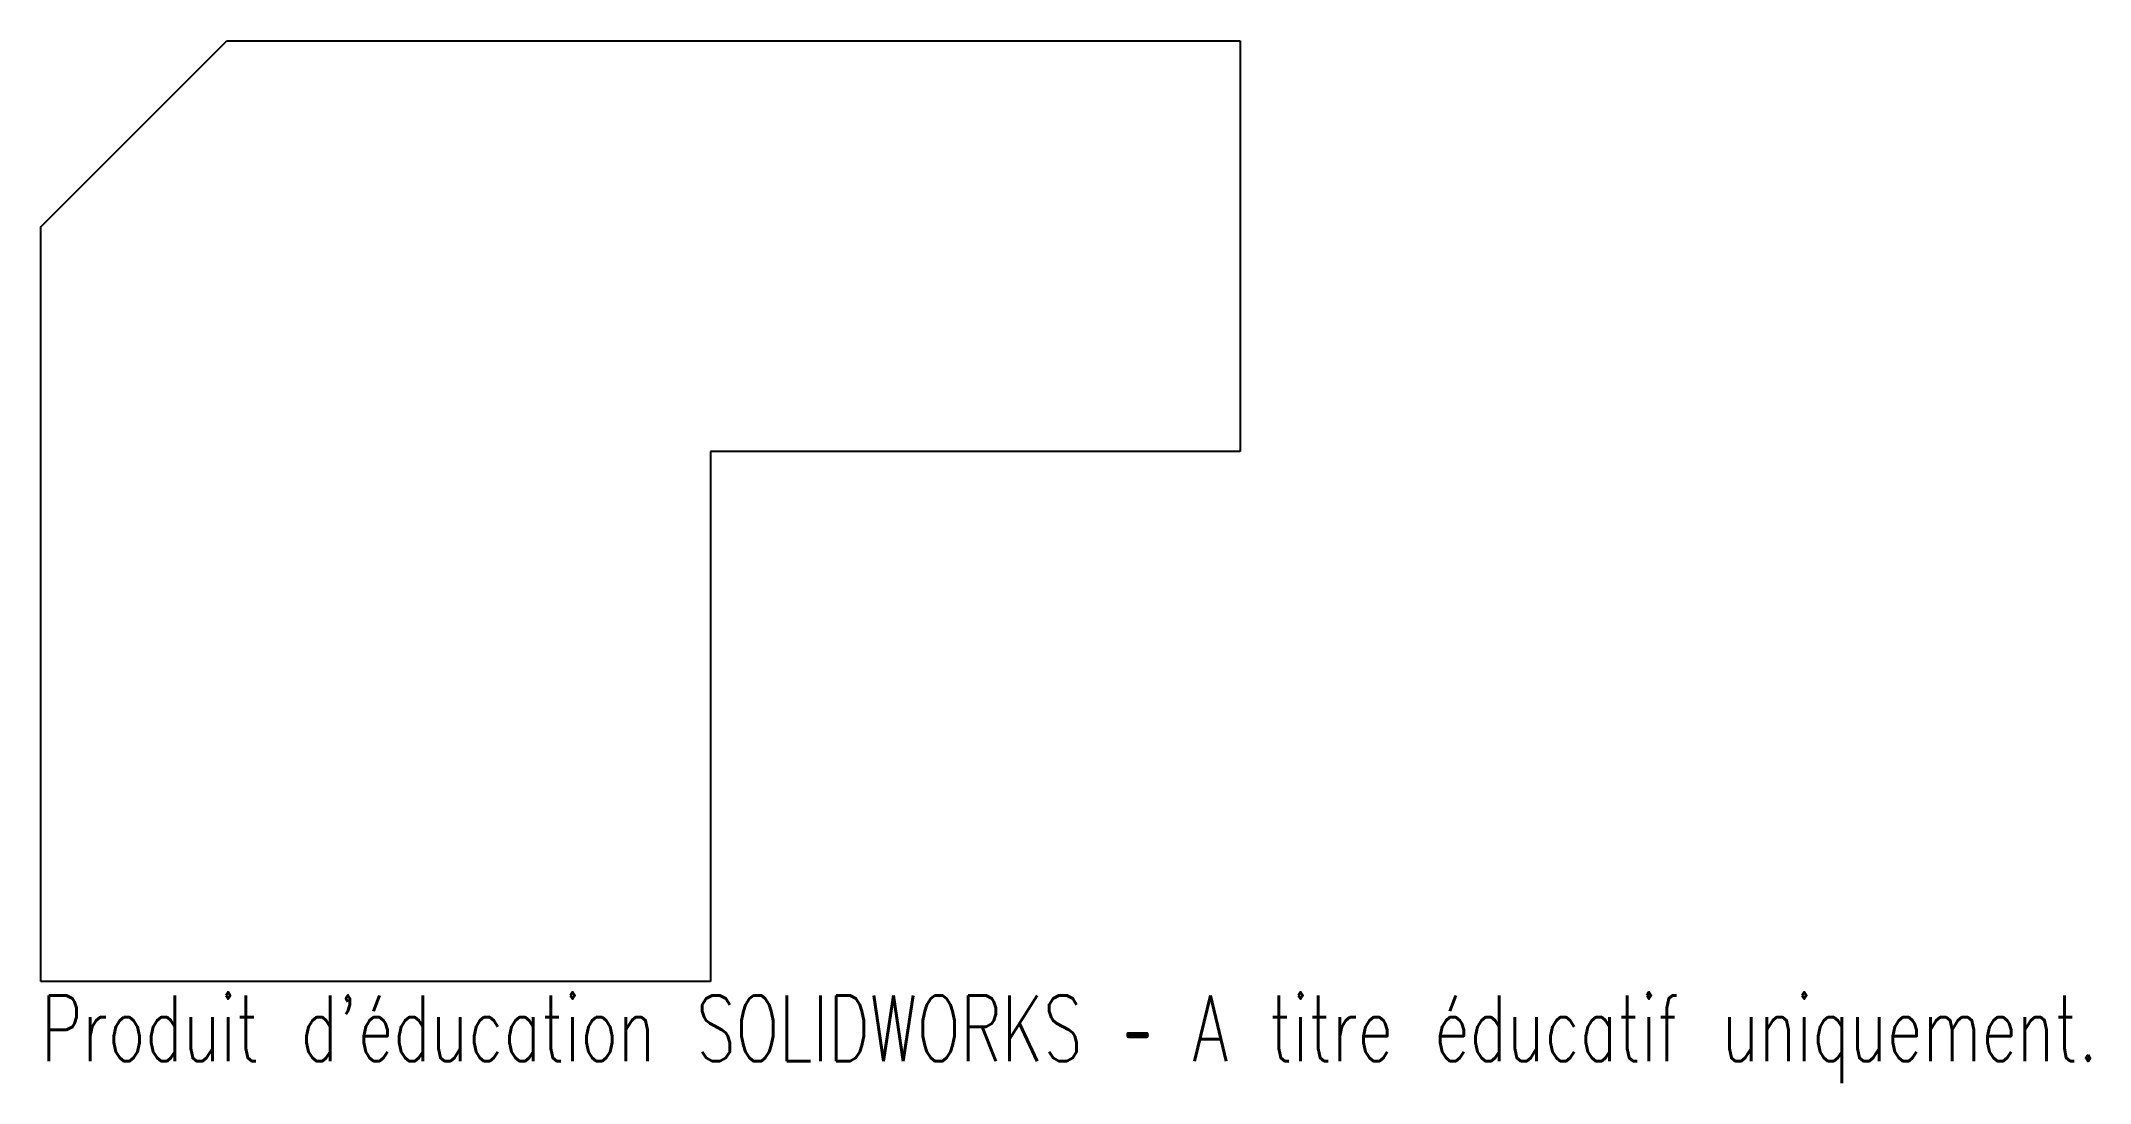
# Model space of a CAD drawing. Header units: millimetres. Extents: x -56 to 94, y -28 to 48.
import ezdxf

# ---------------------------------------------------------------- set-up
doc = ezdxf.new("R2010")
doc.units = ezdxf.units.MM
doc.styles.add('SLDTEXTSTYLE0', font='TXT', dxfattribs={"width": 0.7, "bigfont": 'bigfont'})

msp = doc.modelspace()

# ---------------------------------------------------------------- linework, layer by layer
at = {"color": 7, "linetype": 'Continuous'}
for p, q in [((-56.45, 34.75), (-42.77, 48.43)), ((-42.77, 48.43), (31.81, 48.43)), ((31.81, 48.43), (31.81, 18.22)), ((-56.45, -20.78), (-56.45, 34.75)), ((31.81, 18.22), (-7.19, 18.22)), ((-7.19, 18.22), (-7.19, -20.78)), ((-7.19, -20.78), (-56.45, -20.78))]:
    msp.add_line(p, q, dxfattribs=at)

# ---------------------------------------------------------------- texts
at = {"color": 7, "linetype": 'Continuous', "insert": (-56.45, -21.8), "char_height": 4.8336, "attachment_point": 1, "style": 'SLDTEXTSTYLE0'}
msp.add_mtext("Produit d'éducation SOLIDWORKS – A titre éducatif uniquement.", dxfattribs=at)

doc.saveas('drawing.dxf')
